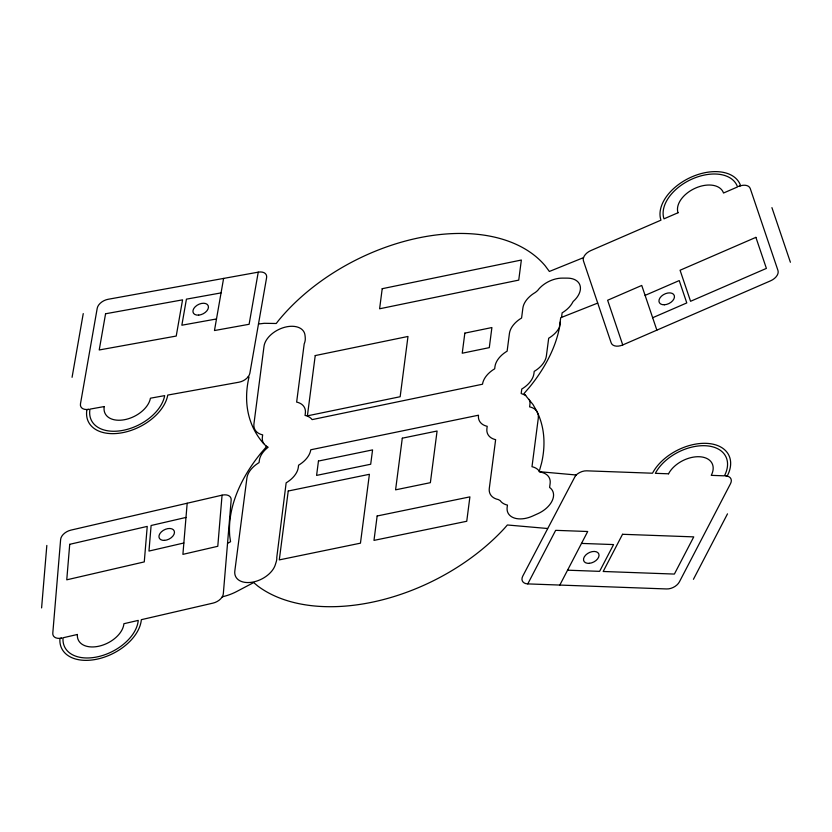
<?xml version="1.0" encoding="UTF-8"?>
<svg xmlns="http://www.w3.org/2000/svg" width="832" height="832" viewBox="0 0 832 832"><rect width="100%" height="100%" fill="white"/><g stroke="black" fill="none" stroke-linecap="round" stroke-linejoin="round"><path stroke-width="1.25" d="M525.772 395.418L521.186 393.526L521.768 389.012L523.182 388.149A21.954 13.811 -26.6 0 0 533.926 373.62L534.217 371.363L535.621 370.5A21.954 13.811 -26.6 0 0 546.374 355.971L548.683 338.218L550.087 337.355A21.944 13.811 -26.6 0 0 559.374 327.434L560.706 317.72L597.719 303.087M41.6 607.922L46.831 545.438M187.179 503.235L182.905 554.362L217.786 546.291L222.061 495.165L70.918 530.119A10.358 6.521 -26.6 0 0 60.632 539.458L52.79 633.194A10.358 6.521 -26.6 0 0 61.88 638.05L59.946 638.498A43.493 27.373 -26.6 0 0 98.145 658.913A43.493 27.373 -26.6 0 0 141.336 619.684L213.034 603.106A10.358 6.521 -26.6 0 0 223.319 593.767L231.161 500.032A10.358 6.521 -26.6 0 0 222.061 495.165M561.538 317.387L562.13 312.822L563.545 311.958A21.954 13.811 -26.6 0 0 572.832 302.026L573.258 301.402A21.954 13.811 -26.6 0 0 567.289 278.127L562.255 278.117A21.954 13.811 -26.6 0 0 537.618 290.545L535.454 292.375A21.954 13.811 -26.6 0 0 522.881 308.027L521.581 318.032L520.177 318.895A21.954 13.811 -26.6 0 0 509.434 333.424L507.125 351.177L505.71 352.04A21.954 13.811 -26.6 0 0 494.967 366.569L494.676 368.826L493.262 369.689A21.954 13.811 -26.6 0 0 482.518 384.218L312.083 419.619L311.418 418.787A21.954 13.811 -26.6 0 0 306.311 415.761L305.053 415.438L305.354 413.182A21.954 13.811 -26.6 0 0 297.887 402.407L296.639 402.095L304.2 343.876A21.902 13.78 -26.6 0 0 305.282 339.342A59.457 37.419 -26.6 0 0 305.032 335.483A21.954 13.811 -26.6 0 0 284.835 327.236A21.954 13.811 -26.6 0 0 264.014 346.289L253.947 423.779A21.954 13.811 -26.6 0 0 261.404 434.543L262.662 434.866L262.371 437.122A21.954 13.811 -26.6 0 0 263.172 442.624L263.765 443.633M72.072 377.312L83.242 313.602M223.6 278.418L214.469 330.543L249.111 324.282L258.242 272.158L108.108 299.291A10.358 6.521 -26.6 0 0 97.219 308.266L80.475 403.832A10.358 6.521 -26.6 0 0 88.826 409.334L86.902 409.687A43.493 27.373 -26.6 0 0 122.002 432.786A43.493 27.373 -26.6 0 0 167.752 395.075L238.961 382.2A10.358 6.521 -26.6 0 0 249.86 373.225L266.604 277.649A10.358 6.521 -26.6 0 0 258.242 272.158M583.534 257.629L549.37 271.461L545.21 265.834A167.742 105.56 -26.6 0 0 278.283 320.84L276.245 323.492L264.274 323.305L258.482 324.012M527.779 583.898A10.358 6.521 -26.6 0 1 522.756 576.139L575.494 475.665A10.358 6.521 -26.6 0 1 586.633 470.829L652.506 473.221A43.493 27.373 -26.6 0 1 706.16 443.342A43.493 27.373 -26.6 0 1 727.282 475.935L725.504 475.873A10.358 6.521 -26.6 0 1 730.527 483.642L679.422 581.828A10.358 6.521 -26.6 0 1 666.65 588.952L527.779 583.898L555.662 530.338L587.704 531.502L559.822 585.062M693.43 579.311L727.501 513.843M221.988 597.23L223.278 596.554A37.274 23.462 -26.6 0 0 236.777 591.469L253.677 582.577L257.878 586.102A167.742 105.56 -26.6 0 0 504.473 528.31L507.374 524.982L547.55 528.497M248.238 376.698L248.997 377.073A167.742 105.56 -26.6 0 0 262.506 442.302L266.573 446.607L261.134 452.858A167.742 105.56 -26.6 0 0 229.746 536.13L230.558 541.715L227.542 543.306M575.494 475.665L576.191 474.989L539.167 471.671L541.58 463.05A167.742 105.56 -26.6 0 0 537.108 411.809L533.042 404.581L524.004 393.557L529.433 387.296A167.742 105.56 -26.6 0 0 560.394 321.818M645.102 295.381L679.224 280.582L686.785 302.931L652.662 317.73M622.742 344.947L770.598 280.81A10.358 6.521 -26.6 0 0 777.972 270.494L750.256 188.542A10.358 6.521 -26.6 0 0 738.681 186.451L740.574 185.63A43.493 27.373 -26.6 0 0 691.954 176.81A43.493 27.373 -26.6 0 0 660.962 220.158L590.834 250.578A10.358 6.521 -26.6 0 0 583.45 260.894L611.166 342.846A10.358 6.521 -26.6 0 0 622.742 344.947L607.63 300.248L641.742 285.449L656.864 330.148M185.994 517.431L151.112 525.502L148.97 551.065L183.851 542.994M221.062 292.895L186.42 299.156L181.854 325.218L216.497 318.958M581.506 543.41L613.558 544.575L599.612 571.355L567.57 570.19M265.928 445.921L268.143 447.242L266.75 448.375A21.954 13.811 -26.6 0 0 259.345 460.366L259.054 462.623L257.65 463.497A21.954 13.811 -26.6 0 0 246.906 478.015L234.822 571.002A21.954 13.811 -26.6 0 0 251.857 582.254A21.954 13.811 -26.6 0 0 275.298 564.803L276.203 561.891A21.954 13.811 -26.6 0 0 276.775 557.43L286.156 482.81L287.56 481.946A21.954 13.811 -26.6 0 0 298.303 467.428L298.594 465.171L300.009 464.298A21.954 13.811 -26.6 0 0 310.752 449.779L478.494 415.21A21.954 13.811 -26.6 0 0 485.961 425.984L487.209 426.296L486.918 428.553A21.954 13.811 -26.6 0 0 494.374 439.327L495.633 439.65L489.299 488.394A21.954 13.811 -26.6 0 0 498.389 499.585L500.219 500.666A21.954 13.811 -26.6 0 0 506.189 504.764L507.447 505.086L507.156 507.343A21.954 13.811 -26.6 0 0 532.532 516.09L537.888 513.677A21.954 13.811 -26.6 0 0 550.69 488.332L549.609 487.458L550.139 483.402A21.954 13.811 -26.6 0 0 541.05 472.222L539.552 471.702M536.775 411.226L535.964 410.228A21.954 13.811 -26.6 0 0 530.858 407.191L529.61 406.879L529.901 404.622A21.954 13.811 -26.6 0 0 529.589 400.379L529.204 399.391M539.282 471.245L539.219 471.13A21.954 13.811 -26.6 0 0 533.25 467.033L531.991 466.721L538.325 417.966L538.314 415.074L537.108 411.809M771.919 207.626L790.4 262.257M69.722 544.315L66.758 579.821L144.269 561.902L147.233 526.396L69.722 544.315M288.236 491.015L279.292 559.894L360.454 543.171L369.398 474.292L288.236 491.015M315.224 355.576L307.403 415.844L400.161 396.729L407.982 336.461L315.224 355.576M318.458 461.053L316.597 475.394L370.698 464.246L372.57 449.894L318.458 461.053M382.21 288.704L379.61 308.786L518.742 280.114L521.352 260.031L382.21 288.704M377.146 515.986L373.984 540.384L466.742 521.269L469.903 496.87L377.146 515.986M402.293 438.183L395.585 489.84L430.373 482.674L437.081 431.018L402.293 438.183M464.838 333.122L462.238 353.215L489.289 347.641L491.899 327.548L464.838 333.122M105.57 313.768L99.226 349.97L176.228 336.055L182.562 299.853L105.57 313.768M622.534 534.29L603.179 571.48L674.388 574.07L693.753 536.879L622.534 534.29M678.018 212.753L663.998 218.837A40.175 25.282 -26.6 0 1 692.619 178.797A40.175 25.282 -26.6 0 1 737.537 186.94L723.518 193.024A24.846 15.642 -26.6 0 0 695.729 187.99A24.846 15.642 -26.6 0 0 678.018 212.753M755.893 237.359L680.077 270.244L690.57 301.288L766.397 268.403L755.893 237.359M77.386 634.473L63.045 637.78A40.175 25.282 -26.6 0 0 98.332 656.646A40.175 25.282 -26.6 0 0 138.237 620.402L123.895 623.719A24.846 15.642 -26.6 0 1 99.216 646.131A24.846 15.642 -26.6 0 1 77.386 634.473M104.229 406.557L89.981 409.126A40.175 25.282 -26.6 0 0 122.408 430.466A40.175 25.282 -26.6 0 0 164.663 395.626L150.426 398.206A24.846 15.642 -26.6 0 1 124.28 419.754A24.846 15.642 -26.6 0 1 104.229 406.557M668.533 473.803L655.356 473.325A40.175 25.282 -26.6 0 1 704.922 445.713A40.175 25.282 -26.6 0 1 724.433 475.831L711.256 475.353A24.846 15.642 -26.6 0 0 699.192 456.726A24.846 15.642 -26.6 0 0 668.533 473.803M664.362 304.772A8.278 5.21 -26.6 0 0 674.284 295.537A8.278 5.21 -26.6 0 0 661.461 296.171A8.278 5.21 -26.6 0 0 664.362 304.772M589.378 563.316A8.278 5.21 -26.6 0 0 598.749 553.831A8.278 5.21 -26.6 0 0 585.697 555.069A8.278 5.21 -26.6 0 0 589.378 563.316M198.671 315.12A8.278 5.21 -26.6 0 0 208.187 305.698A8.278 5.21 -26.6 0 0 195.198 306.779A8.278 5.21 -26.6 0 0 198.671 315.12M164.486 540.374A8.278 5.21 -26.6 0 0 174.262 531.066A8.278 5.21 -26.6 0 0 161.377 531.856A8.278 5.21 -26.6 0 0 164.486 540.374"/></g></svg>
